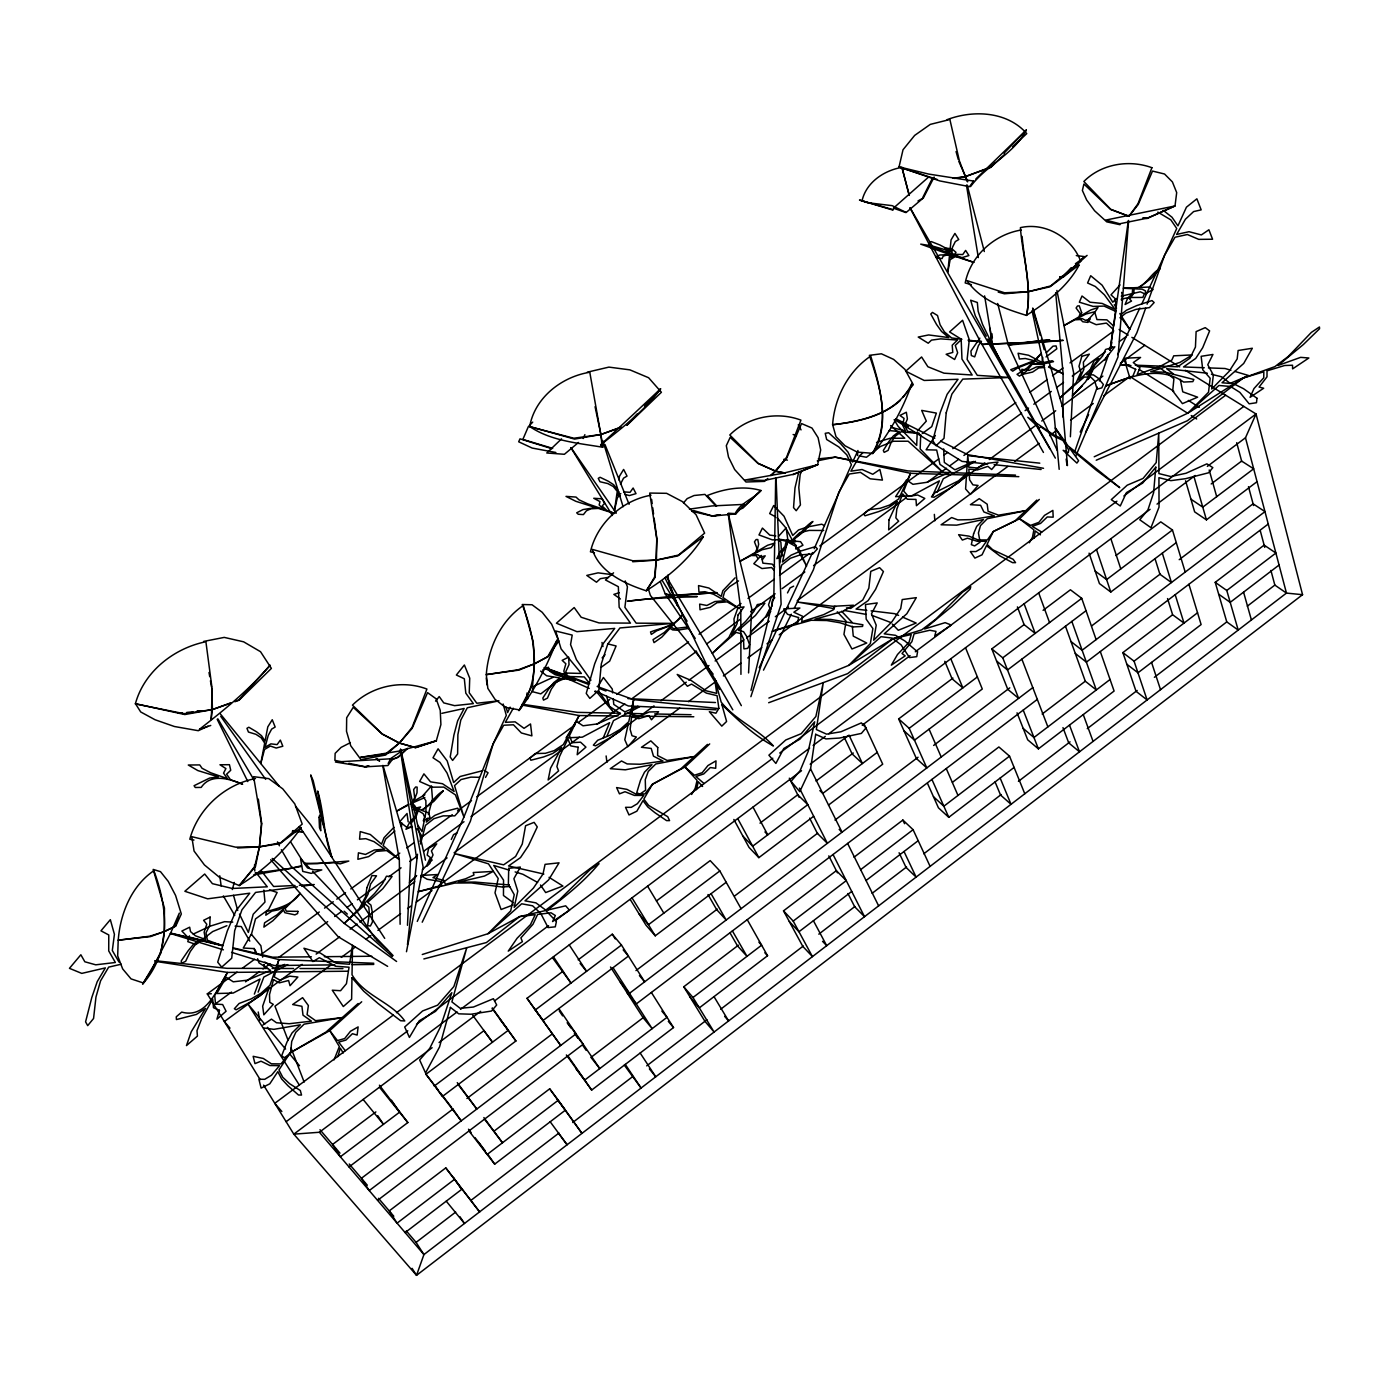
<?xml version="1.0" encoding="UTF-8"?>
<svg xmlns="http://www.w3.org/2000/svg" width="1389" height="1389" viewBox="0 0 1389 1389"><rect width="100%" height="100%" fill="white"/><g stroke="black" fill="none" stroke-linecap="round" stroke-linejoin="round"><path stroke-width="1.5" d="M1062.793 416.926L1063.106 373.71L1055.692 292.697M775.687 477.764L773.847 596.714L750.963 690.507M920.716 434.618L920.16 448.977L942.818 472.295L908.128 441.216L893.353 441.268L880.366 446.511L866.441 457.276L859.322 455.887M917.191 433.142L916.688 445.418L898.041 426.232L894.151 419.652M407.481 925.3L410.623 858.437L382.999 765.461M748.567 672.901L751.709 608.608L728.183 513.479L735.232 513.531C740.146 502.818 755.026 497.939 760.912 490.491C743.184 485.317 723.982 488.806 707.175 495.595L716.689 505.926M1070.381 436.754L1073.628 372.808L1056.89 290.457M857.534 455.523L857.725 452.501M401.508 826.698L401.751 822.861M1128.632 220.538L1118.023 356.938L1075.763 456.113M211.371 719.502L212.083 688.493L205.902 641.735C173.851 648.212 144.039 671.668 135.358 703.91L184.025 713.686L212.413 709.571L230.782 703.147M407.463 944.728L417.481 854.27M1111.895 342.267L1110.054 350.323L1128.354 220.538M618.938 480.004L619.494 476.201L623.626 469.43L627.029 476.08L623.539 478.163L620.432 484.205M1110.054 350.323L1113.179 329.349L1106.408 323.081L1096.181 324.679L1087.292 320.685L1094.862 312.438L1096.945 319.574L1106.894 319.852L1113.665 326.102L1116.009 310.407M210.885 719.38L212.413 709.571L211.875 689.083M1042.757 357.424L1041.976 362.407L1028.641 355.271L1018.085 353.24L1019.422 359.004L1025.342 358.501L1034.076 360.619L1044.545 365.342M160.742 953.618L164.319 931.602L164.458 908.128L153.155 869.41L160.499 871.667L168.243 881.39L175.587 895.454L181.317 913.997L175.709 926.168L164.319 931.602L150.446 936.603L118.204 940.11L117.683 955.892L122.666 968.914L131.052 978.898L143.362 982.961L159.666 955.441M779.75 562.962L781.556 552.631L780.861 542.075L778.396 539.245L790.706 540.651C800.099 536.571 804.3 526.118 812.93 521.465L804.109 531.362L791.921 540.772L800.585 541.693L802.964 545.217L795.706 548.95L796.435 545.738L793.97 543.168L787.407 541.554L786.174 546.797L781.66 552.926L782.84 555.548L776.833 558.638L779.767 552.423L784.976 546.502L786.209 541.241L778.517 539.349M1033.92 538.29L1035.309 530.945L1040.413 534.869M406.473 951.725L423.124 866.996L400.57 749.348M420.034 841.578L421.318 835.223L417.082 828.782M618.765 491.602L617.914 495.3L620.796 493.581M1121.479 300.302L1122.434 296.1L1121.652 292.385M696.393 789.629L698.285 781.729L702.591 786.469M779.698 572.997L781.66 565.097L790.376 558.256L800.151 554.906L812.721 554.003L817.357 548.898L815.378 546.658L800.811 550.999L791.14 555.149L782.424 561.989L787.858 539.922L786.139 527.924L778.448 536.414M251.218 935.179L255.507 918.91L268.633 909.43L277.14 892.45L269.431 889.95M420.485 843.991L425.451 825.344L433.872 818.694L443.126 815.864L454.828 815.847L459.377 810.742L457.658 808.207L443.924 811.732L434.757 815.43L426.319 822.08L427.343 818.225M428.368 814.353L432.465 798.935L431.458 785.983L422.655 795.897L425.867 800.689L425.989 812.027L422.048 831.612L417.811 825.188M232.31 889.568L234.272 882.414M189.442 935.873L187.793 941.655L195.936 944.451L212.691 931.568L226.893 925.699M337.857 1056.63L340.288 1048.122L343.205 1052.984M750.876 696.688L781.122 604.215L776.052 477.712M1075.173 450.366L1097.241 387.08M1099.376 380.951L1108.63 354.403M1145.63 308.254L1136.879 332.735L1085.573 432.239M1147.088 304.174L1164.607 255.211L1176.743 228.508L1170.823 219.861L1157.818 212.1M254.361 994.107L260.021 979.054L233.178 993.066L216.753 993.517L226.233 977.266L233.265 981.815L247.416 980.165L270.612 970.373L258.979 962.82L257.59 958.757M258.128 992.145L263.823 977.075L287.766 964.591M905.402 423.819L907.399 419.009L906.34 412.238L899.933 415.467L904.065 418.402L902.624 425.051L905.437 430.885L890.957 427.308M603.243 737.941L609.632 722.662L582.356 737.16L566.087 737.854L576.313 721.308L583.015 725.805L597.114 723.947L620.57 713.755L609.458 706.289L606.594 696.097M607.08 735.892L613.504 720.613L639.721 706.688M170.534 933.286L179.337 913.094L175.518 926.029L164.319 931.602L149.786 936.203L118.221 940.284C120.201 913.823 131.313 886.043 153.866 870.695C168.225 909.014 171.351 951.465 142.598 984.159L150.828 971.432L170.534 933.286L222.657 945.84M812.513 552.544L759.227 667.675M814.197 548.672L851.405 464.777L846.786 454.828L838.834 446.963L826.646 439.48L825.24 433.316L828.66 432.743L840.692 443.751L848.019 452.119L852.655 462.051L857.968 450.47M583.206 438.525L584.891 434.653M1207.336 466.391L1245.482 437.778L1256.038 413.974L1185.216 370.273M417.273 921.411L463.926 817.062L493.095 743.983L506.308 715.404L503.131 703.997M932.332 496.29L939.381 480.854L911.74 495.769L895.627 496.654L906.513 479.882L912.938 484.327L926.949 482.296L950.597 471.756L939.971 464.377L936.672 450.053L926.098 449.776L935.37 435.486M937.106 492.262L943.287 478.754L975.529 461.356M510.128 707.14L507.61 712.592L506.013 706.897M798.918 471.357L794.994 487.904L793.553 507.627L796.21 510.718L800.429 504.936L798.797 487.539L800.186 474.43L801.887 470.732M451.303 839.477L453.543 834.65L457.259 832.636M1139.883 307.959L1117.641 354.594M1141.723 304.052L1164.607 255.211L1175.007 237.241L1187.387 234.515L1198.759 239.377L1212.58 239.238L1208.899 229.775L1201.346 234.932L1189.019 231.703L1176.622 234.446L1185.425 219.236L1193.602 211.579L1201.172 209.861L1196.884 198.818L1186.432 207.187L1177.941 225.869L1172.003 217.24L1163.218 210.347M422.204 922.209L470.367 821.298L493.095 743.983L503.686 725.232L513.479 724.78L521.379 732.975L531.9 735.857L530.529 723.964L524.018 728.34L515.145 721.846L505.318 722.332L513.288 708.234M1080.191 432.014L1088.629 414.599M763.499 670.14L791.313 614.216M794.178 608.434L813.364 569.872L838.765 492.383L849.252 474.031L860.433 472.364L870.174 478.806L882.449 480.09L879.862 469.482L872.796 474.274L862.065 469.517L850.884 471.184L859.774 455.661L862.882 452.692M922.73 197.603L932.696 177.705M388.156 763.481L390.726 758.533L401.768 751.032M928.564 177.08L893.405 208.176L906.01 212.604L923.372 197.933L934.155 177.08M771.364 607.722L767.926 614.337L770.721 611.455M787.494 592.912L790.115 587.912L793.64 586.175M485.525 777.441L488.06 772.788L484.362 770.357M412.325 802.061L414.686 797.72L413.662 789.508L415.676 786.955L417.151 787.129L417.013 792.772L413.87 801.158L424.895 794.751M975.877 178.921L1026.297 130.062C1013.901 154.266 986.051 165.308 970.546 186.612M1105.002 360.046L1107.936 354.907M1029.336 542.752L1032.496 537.178L1033.885 529.851L1019.578 518.809L993.309 531.536L987.388 539.922L978.169 539.974L968.966 536.137L958.618 534.696L962.351 540.061L967.491 538.185L977.231 541.276L986.468 541.224L981.433 548.395L975.963 551.555L970.355 551.589L974.887 558.1L982.04 554.819L986.468 545.686L999.941 555.947L1012.598 562.667L1015.55 562.649L1013.154 559.298L992.736 549.784L987.075 544.401L993.309 531.536L1015.272 520.701L1036.854 500.057M691.618 794.473L695.194 788.292L697.087 780.41L684.985 767.075L652.465 784.229L644.947 793.935L635.554 793.9L626.89 789.351L616.612 787.58L619.442 793.848L625.015 791.73L634.374 795.411L643.784 795.446L637.377 803.71L631.266 807.339L625.536 807.322L628.991 814.944L636.857 811.193L642.985 800.62L647.795 806.94L654.896 812.669L666.564 820.604L669.585 820.621L667.727 816.697L648.646 805.446L643.836 799.144L652.465 784.229L680.957 768.725L707.47 744.4M334.072 1059.876L339.333 1046.542L329.783 1030.638L361.696 1001.782M597.964 686.305L603.416 677.502L612.271 689.031L612.653 692.885M981.485 341.243L978.429 345.635L974.696 356.886L971.345 355.549L970.928 351.087L979.87 338.152M762.387 559.68L765.2 555.826L760.599 557.058L757.96 554.732L752.769 554.628L762.11 549.731L771.19 547.665L774.541 543.116L767.579 545.287L756.849 551.52L758.672 544.28L757.786 539.54L756.154 539.522L754.453 541.814L757.092 548.603L755.338 552.405L740.007 561.312L751.05 555.513L756.258 555.635L757.873 558.482M774.767 597.635L772.215 601.055L772.232 606.073M600.604 444.931L660.591 388.851C644.409 411.127 621.942 427.899 600.604 444.931L603.069 447.223L589.787 372.269C561.625 376.732 534.678 397.723 529.643 426.736L573.831 438.23L600.916 434.514L621.005 427.378M435.573 701.132L439.219 696.566L443.751 702.886L454.585 705.647L473.354 703.615L465.801 693.163L464.325 678.77L456.373 675.019L464.377 664.984L469.725 678.197L469.239 692.781L476.792 703.233L498.964 700.82L467.312 707.765L460.783 720.092L457.884 734.659L457.623 754.001L452.623 760.425L450.21 757.005L453.908 735.076L457.658 720.787L464.169 708.459L441.893 713.338M900.419 400.345C882.171 416.822 856.544 422.273 832.619 424.652L836.004 436.684L845.05 445.782L857.204 452.085L872.344 453.3C890.644 423.263 880.122 387.132 870.729 356.07C848.141 371.262 834.442 397.914 832.601 424.826C862.465 420.971 897.798 413.609 911.913 383.486C903.006 408.904 889.776 432.934 872.605 453.717C891.339 423.332 879.914 386.42 869.358 355.341L881.373 353.796L893.613 359.386L904.934 369.405L913.285 384.666L903.006 397.202M683.544 502.853L687.173 498.616L694.083 495.508L704.952 494.397L715.873 505.943M917.278 431.111L926.307 421.11L921.671 410.38L936.36 413.106L931.759 426.631L922.296 433.472M1071.232 267.643L1063.28 276.307L1059.703 276.897M1120.072 284.936L1110.992 294.85L1115.089 298.583L1116.305 308.445M1046.039 356.921L1056.821 348.813L1056.074 345.913L1053.001 346.156L1046.282 352.737M691.878 511.308L712.314 516.083L735.805 513.913L744.695 504.346L711.863 505.943L689.43 509.138M626.943 424.878L637.186 413.905M644.496 406.074L660.591 388.851M602.114 657.882L605.066 654.74M1090.33 376.784L1087.587 379.701L1092.431 371.193L1093.855 365.238L1098.751 358.64L1094.358 360.428L1090.643 368.641L1090.4 373.328L1085.573 381.836L1072.464 395.743L1082.448 385.708M995.114 162.461L990.67 167.097L965.06 176.716L954.538 178.469M1004.021 153.207L1026.297 130.062M532.734 422.117L528.306 426.718L522.854 439.445L552.683 448.369M416.665 875.521L409.477 882.675L415.78 876.737M422.395 869.792L426.701 865.503L430.382 857.534L427.187 855.103L428.697 848.193L436.736 843.817L431.406 850.901L433.038 854.895L429.357 862.847L432.239 859.982M1039.302 499.415L1019.578 518.809L1030.569 525.389L1038.868 522.368L1044.511 515.371L1052.879 510.388L1053.175 517.159L1047.254 516.968L1040.587 523.393L1032.27 526.414L1041.681 532.022M1068.749 272.001L1084.444 256.6L1076.284 255.576M762.943 620.119L750.546 632.169L765.617 616.716L769.905 608.451L768.534 604.823L771.208 597.218L774.263 595.707M766.051 617.115L769.141 614.094M960.58 340.288L955.285 345.427L957.663 352.789L954.625 359.491L946.152 354.282L952.767 352.441L952.212 345.201L957.507 340.062L940.718 338.864L931.498 340.114L928.234 343.222L918.233 337.058L928.633 334.94L948.809 337.579L941.551 331.45L936.551 324.488L930.769 314.018L932.453 312.421L937.506 315.511L940.058 324.731L944.364 331.832L951.639 337.944L961.917 339.298M1069.165 271.463L1087.101 255.402L1075.416 263.736M1076.11 264.743L1063.818 276.689L1060.033 277.123M1116.634 298.496L1112.763 302.212L1102.102 285.179L1090.695 275.734L1087.587 282.991L1095.331 286.499L1104.411 294.815L1115.054 309.33L1102.119 303.427L1090.052 302.212L1082.014 296.013L1079.357 302.194L1093.108 306.413L1104.064 306.084L1115.176 311.153M627.029 425.242L661.407 392.271L648.611 377.739L629.877 369.856L608.903 367.113L587.234 372.2M407.237 748.584L398.053 757.37L392.167 759.627M742.733 507.888L760.912 490.491L742.438 508.322L738.358 509.798M735.076 577.841L722.853 590.672L721.238 596.367L708.894 588.033L698.528 585.585L698.945 592.218L705.022 591.714L713.529 594.249L725.006 600.69L714.901 601.524L706.845 605.465L699.674 604.111L700.021 609.771L710.178 607.358L717.002 602.704L727.107 601.888L739.087 608.625M407.394 748.358L398.313 756.953L394.337 758.55M426.805 866.319L429.948 863.333M1004.82 154.214L990.722 167.461L965.06 176.716L953.114 178.261M1012.65 146.852L1026.749 133.604C1007.32 111.328 973.255 109.731 947.09 119.662M709.71 743.914L684.985 767.075L694.431 775.236L702.226 772.683L707.956 765.53L715.995 760.859L715.7 768.273L710.317 767.544L703.719 773.951L695.906 776.503L703.98 783.483M393.92 827.358L384.076 837.671L381.524 844.182L370.325 834.511L360.202 831.594L359.56 839.182L365.811 838.678L374.04 841.665L384.666 849.165L374.283 849.999L365.481 854.443L358.431 852.811L357.876 859.287L368.571 856.631L376.245 851.388L386.628 850.554L399.32 859.513L400.119 924.275M767.77 478.493L764.558 481.375L745.98 482L734.677 469.569L728.496 457.068L726.308 445.678L730.18 437.361L758.064 463.475L775.791 471.27L783.448 472.781M770.982 475.611L786.747 458.057L801.54 423.576L811.975 428.038L818.086 437.657L820.673 449.984L817.635 464.673L793.032 474.656M358.102 1003.518L326.05 1032.01L290.266 1052.775L280.96 1063.922L271.376 1063.8L263.32 1058.47L253.145 1056.317L254.968 1063.609L261.01 1061.196L269.917 1065.537L279.502 1065.658L271.567 1075.173L264.726 1079.322L258.892 1079.236L261.115 1088.108L269.779 1083.837L277.817 1071.648L281.637 1078.993L287.905 1085.712L298.479 1095.001L301.535 1095.053L300.319 1090.487L289.589 1083.698L282.766 1077.291L278.946 1069.947L290.266 1052.775L329.783 1030.638L337.458 1040.587L344.68 1038.555L350.479 1031.263L358.119 1026.922L357.147 1035.065L352.407 1033.711L345.878 1040.118L338.656 1042.132L345.219 1050.64M613.556 572.824L605.465 579.96L618.348 586.696L619.147 607.253L630.45 623.123L599.041 622.932L581.158 617.254L574.178 607.549L556.433 623.21L576.939 631.665L614.702 628.401L602.479 644.548L594.7 663.768L586.227 693.406L589.839 698.407L598.781 690.298L601.333 663.803L607.757 644.062L619.963 627.95L672.675 623.383L636.162 623.157L624.894 607.306L627.429 586.853L625.206 580.932M561.538 438.855L546.797 452.988L564.385 454.29L578.501 442.466M770.878 475.194L775.791 471.27L786.556 457.259L800.932 420.12C776.989 411.109 747.924 416.717 729.781 434.983L758.012 463.266L775.791 471.27L785.427 472.989M386.889 752.873L399.372 743.046L412.186 728.322L427.552 692.642L436.146 698.823L440.244 710.352L440.903 724.554L436.302 740.788L415.519 747.733L399.372 743.046L382.27 734.121L353.24 707.331L346.677 717.748L346.503 731.256L350.723 745.737L360.966 759.609L385.604 755.06L399.372 743.046L412.064 727.454L426.927 689.066C401.768 679.429 371.471 686.131 352.459 705.126L382.166 733.93L399.372 743.046L415.485 747.542L436.459 740.806L398.435 751.206L360.445 757.37L385.343 754.105M1120.61 314.834L1126.583 310.164L1136.671 305.615L1151.967 300.562L1154.155 302.542L1149.45 307.629L1136.15 309.33L1125.906 313.115L1119.933 317.803M828.764 733.757L1256.038 413.974L1302.552 594.7L416.526 1275.345L293.808 1134.153L263.58 1085.139M412.082 1268.331L416.526 1275.345L423.923 1254.58L416.092 1242.374L455.679 1212.076M471.166 1200.218L558.934 1133.042M572.702 1122.503L632.933 1076.406M646.701 1065.867L706.932 1019.769M720.7 1009.23L803.311 945.996M818.798 934.155L854.929 906.496M872.136 893.318L906.566 866.979M923.772 853.801L1001.209 794.525M1018.415 781.365L1070.051 741.848M1087.257 728.669L1137.174 690.472M1154.381 677.294L1226.661 621.977M1247.305 606.177L1274.842 585.099L1270.918 570.445M453.873 1179.834L397.063 1223.153L389.25 1210.895L445.765 1167.889L479.604 1211.885L445.765 1167.889M494.449 1130.837L549.679 1088.82L558.274 1100.227L487.174 1154.45L478.91 1142.661M738.41 945.197L683.753 986.78L704.918 1021.297L714.102 1032.027L692.989 997.51L761.623 945.18L758.898 942.211M793.206 921.098L846.266 880.626L836.334 870.66L783.518 910.854L802.807 946.378L812.443 956.622L793.206 921.098L783.518 910.854M860.659 869.653L913.094 829.684L902.867 820.048L854.027 857.204M952.42 782.337L998.882 746.969L1009.525 756.137L943.843 806.228L933.495 796.73M1110.071 679.481L1033.954 737.507L1023.207 728.461M1172.438 614.893L1122.885 652.604L1136.046 691.323L1147.106 699.952L1134.066 661.181L1197.544 612.775M1226.782 590.481L1275.901 553.03L1264.129 545.113L1215.219 582.338L1226.765 621.89L1238.207 630.085L1226.782 590.481L1215.219 582.338M405.137 1232.581L461.582 1189.453L453.491 1177.507M468.978 1130.959L494.692 1164.156L565.375 1110.176L556.781 1098.751M566.365 1054.946L591.662 1090.087L673.526 1027.565L651.372 992.458M747.247 919.657L767.561 955.736L699.327 1007.858L690.107 997.128M851.735 891.443L798.97 931.741L789.299 921.515M866.042 880.522L918.198 840.675M927.487 783.344L938.443 807.825L948.774 817.322L1014.109 767.423M1017.043 712.817L1027.686 739.799L1038.399 748.862L1114.1 691.045L1100.314 651.563M1279.061 565.028L1230.203 602.357L1218.691 594.197M377.582 1200.356L583.172 1044.25L574.351 1033.034L577.911 1038.26M1037.323 699.396L636.284 1003.917L627.22 992.979M1268.244 524.035L1086.372 662.136L1075.277 653.438M591.349 1057.098L644.27 1016.835M1042.149 714.033L1085.208 681.27M1032.791 687.607L629.477 993.326L620.397 982.388M349.021 1166.934L407.845 1122.555L379.405 1085.191M492.262 1007.928L515.909 1040.986L442.327 1096.529L434.062 1084.705M630.346 899.673L645.954 925.109L655.243 935.821L726.204 882.275M733.843 819.458L749.053 847.446L758.845 857.638L813.676 816.263M828.538 805.047L882.71 764.176L864.01 723.843M1086.042 610.709L1007.511 669.984L996.59 661.025M1089.08 553.152L1099.428 583.571L1110.801 592.027L1176.292 542.613M1185.564 480.802L1194.644 511.864L1206.433 519.868L1257.062 481.653M453.074 1108.943L361.418 1178.289L369.231 1190.581L576.053 1033.815L567.216 1022.599L570.792 1027.825M466.912 1098.491L551.659 1034.388M635.971 970.598L717.314 909.083M734.607 895.992L817.687 833.157M834.98 820.066L918.06 757.231M933.634 745.442L1009.768 687.85M1091.615 625.935L1160.319 573.97M1179.209 559.68L1253.069 503.808L1264.98 511.621L1082.118 650.226L1070.988 641.527M375.863 1111.929L332.561 1144.467L340.357 1156.794L399.546 1112.207L391.455 1100.21M452.918 1109.082L461.183 1120.888L425.972 1074.253L484.223 1030.464M527.021 998.292L560.687 1045.448L527.021 998.292L562.823 971.362M578.171 959.834L612.271 934.207L621.456 945.041L644.652 981.815L639.426 975.616M656.459 900.975L710.178 860.607L719.832 870.955L741.084 908.719M760.009 823.139L797.737 794.768L807.808 804.665L752.664 846.214L742.855 836.039M816.02 781.035L853.297 753.012M898.648 718.912L909.187 728.305L926.81 767.943L916.375 758.498L898.648 718.912L952.958 678.075M991.798 648.889L1002.754 657.83L1018.623 698.354L1007.772 689.361L991.798 648.889L1024.266 624.477M1043.07 610.344L1070.415 589.787L1081.718 598.329L1096.129 639.6M1115.905 555.583L1160.77 521.865L1172.455 529.99L1185.216 572.077M1211.208 483.945L1241.627 461.079L1253.677 468.805L1202.77 507.159L1190.946 499.189M434.236 1086.076L508.27 1030.308L499.641 1018.884M535.789 1009.577L621.456 945.041M719.832 870.955L648.455 924.709L639.131 913.997M877.24 752.369L822.757 793.414L819.857 790.601M909.187 728.305L977.387 676.929M1002.754 657.83L1081.718 598.329M1172.455 529.99L1106.616 579.578L1095.209 571.157M457.068 1011.956L293.808 1134.153L319.383 1132.261L432.118 1047.723M439.063 1042.514L480.681 1011.314M494.553 1000.913L801.522 770.721M810.186 764.21L848.349 735.597M862.222 725.197L1150.109 509.312M1157.037 504.103L1195.2 475.489M286.134 1121.704L407.793 1030.829M416.474 1024.353L548.568 925.682M555.531 920.49L772.788 758.22M779.733 753.029L910.09 655.66M915.299 651.771L1116.912 501.186M1123.875 495.977L1243.797 406.404M460.54 1009.352L809.665 748.063M813.138 745.459L825.292 736.361M393.174 1015.151L274.779 1103.317L281.863 1111.513M396.473 1012.703L1225.671 395.223M330.79 965.112L274.97 1006.226L288.027 1040.153M341.26 957.403L355.219 947.107M365.689 939.398L370.932 935.544M377.912 930.404L400.588 913.702M407.567 908.562L411.057 905.993M416.301 902.138L431.996 890.575M438.976 885.435L679.759 708.077M688.475 701.653L716.394 681.096M723.374 675.957L740.823 663.109M747.803 657.969L761.762 647.691M766.988 643.836L772.232 639.964M779.212 634.825L1007.772 466.478M1014.751 461.339L1039.18 443.351M1049.65 435.642L1056.63 430.503M1070.589 420.225L1093.265 403.505M1103.734 395.796L1129.917 376.523L1187.63 413.228M302.16 964.383L224.358 1021.557L229.984 1028.138M316.136 954.121L339.628 936.863M350.097 929.172L357.095 924.032M359.786 922.053L414.721 881.685M420.884 877.154L447.084 857.916M454.064 852.794L653.993 705.89M660.99 700.751L686.27 682.173M688.927 680.228L708.98 665.505M715.127 660.973L743.896 639.843M746.57 637.881L769.28 621.196M775.322 616.751L788.483 607.08M797.217 600.673L984.836 462.832M989.333 459.516L1037.218 424.34M1041.733 421.023L1055.709 410.762M1061.665 406.387L1102.866 376.106M1120.333 363.276L1144.779 345.305M260.212 1079.704L207.291 993.882L237.033 972.126M242.276 968.289L254.534 959.33M261.531 954.208L319.279 911.983M324.54 908.128L333.291 901.739M336.78 899.169L345.531 892.78M350.792 888.943L399.789 853.106M406.786 847.985L413.783 842.863M420.78 837.741L452.293 814.701M457.537 810.863L471.531 800.62M476.792 796.782L574.786 725.11M578.293 722.558L609.788 699.518M616.785 694.396L688.545 641.926M699.032 634.235L741.032 603.521M748.029 598.399L774.281 579.213M779.542 575.359L809.283 553.603M819.788 545.929L938.79 458.891M944.034 455.054L947.541 452.501M952.785 448.664L1015.793 402.584M1029.787 392.34L1047.289 379.544M1052.532 375.707L1063.036 368.016M1070.034 362.911L1113.787 330.912M214.062 1004.872L231.529 992.059M245.523 981.815L259.5 971.571M262.99 969.001L269.987 963.879M278.72 957.472L327.665 921.619M334.662 916.497L341.642 911.375M346.885 907.538L352.129 903.701M357.39 899.846L385.343 879.359M388.851 876.806L401.074 867.83M409.824 861.423L416.804 856.301M423.801 851.179L463.995 821.732M470.993 816.61L579.369 737.212M596.836 724.398L624.807 703.91M631.804 698.789L696.479 651.406M706.966 643.715L740.163 619.39M750.65 611.698L775.131 593.78M782.111 588.658L804.839 572.008M813.572 565.601L906.218 497.731M927.192 482.365L946.413 468.267M949.92 465.714L958.653 459.308M963.897 455.47L1021.575 413.193M1025.082 410.64L1028.572 408.071M1033.815 404.234L1051.299 391.438M1056.543 387.583L1063.523 382.461M1072.273 376.054L1105.47 351.73M1108.978 349.16L1112.467 346.608M1119.465 341.486L1126.462 336.364M601.072 667.345L609.667 661.129L616.108 645.972L608.035 643.958M262.903 1025.013L271.445 1019.127L276.48 1022.755L289.138 1023.728L311.483 1021.158L303.01 1015.168L301.917 1006.296L292.662 1004.525L302.611 997.667L308.375 1005.549L307.091 1014.682L315.598 1020.672L342.25 1017.616L304.104 1024.162L295.805 1032.27L291.707 1041.49L290.509 1053.47L284.346 1057.741L281.672 1055.779L287.002 1042.01L292.072 1032.912L300.354 1024.804L273.841 1029.353L263.597 1027.929M394.875 830.987L385.656 839.025L383.121 845.554L399.32 859.513L382.756 765.53M738.514 580.932L729.607 586.644L724.589 591.836L722.975 597.548L739.017 608.382M620.345 495.63L617.445 497.349L614.459 510.527L617.254 491.411L613.296 486.515L607.792 483.563L599.961 481.74L598.26 478.354L600.065 477.278L608.347 481.254L613.573 484.657L617.532 489.518M408.817 804.092L396.577 811.193L407.793 805.342M917.99 200.954L923.372 197.933M411.439 803.45L424.826 797.529M350.358 742.664L341.104 747.386L335.131 753.359L334.905 760.356L342.909 762.04M542.578 670.106L548.377 667.224L549.662 671.165L555.131 674.689L566 677.554M193.21 934.103L210.19 926.15L224.549 921.671L232.762 922.14M208.037 726.169L198.297 730.701L174.389 726.499L155.082 719.762L140.723 711.967L135.428 703.667L184.806 714.554L212.413 709.571L230.696 702.903M1094.219 456.773L1187.942 413.106L1243.294 377.999L1274.876 366.627L1288.193 356.522L1311.372 332.388L1319.463 326.971L1319.55 328.759L1303.299 344.594L1278.036 365.481L1300.625 357.355L1308.855 357.997L1292.603 368.884L1292.534 365.238L1284.686 365.498L1267.028 370.828L1266.994 376.836L1259.076 387.062L1263.66 388.243L1250.065 397.341L1253.972 388.573L1263.764 377.791L1263.816 371.801L1243.294 377.999L1187.352 420.763L1096.216 460.228M552.874 677.398L533.185 686.496L532.247 691.618L540.807 693.875L556.086 682.086L569.646 676.547L584.248 676.929L589.7 683.51M973.724 461.443L954.938 469.812L944.329 462.433L943.652 448.907M1147.331 218.142L1175.146 205.937L1105.8 220.07L1119.794 223.751L1147.331 218.142L1143.251 217.726M637.933 706.22L624.876 711.88L613.782 704.414L613.209 698.65M284.745 964.4L274.866 968.567L264.9 962.091M768.881 698.059L848.714 665.4L893.023 638.697L921.723 629.859L935.735 619.234L962.49 592.218L970.755 586.679L970.182 589.04L951.812 606.559L924.605 628.974L945.128 622.654L951.326 625.05L934.71 636.145L935.978 631.387L929.762 630.259L914.084 633.853L911.896 641.666L902.034 653.49L905.177 655.886L891.304 665.157L897.52 654.479L909.031 642.308L911.236 634.513L893.023 638.697L847.672 673.63L768.655 702.73M513.236 904.899L501.099 909.517L495.005 892.832L498.217 878.508L488.459 863.836L454.932 853.662L503.634 864.843L515.579 856.509L522.264 844.026L525.58 825.743L534.105 822.357L537.283 826.906L528.393 845.849L520.493 857.603L508.548 865.955L543.863 874.063M620.935 427.1L600.916 434.514L574.56 439.098L529.713 426.51C550.756 440.903 577.616 443.039 602.166 447.154L600.916 434.514L595.065 406.699M234.758 701.41L238.839 699.934L270.161 665.157C249.482 689.482 224.497 709.762 199.391 729.329L210.746 725.457M234.863 701.723L238.96 700.282L271.393 668.404L260.524 651.701L243.631 641.822L224.237 637.395L203.627 641.423M1121.253 296.152L1140.282 291.812L1144.38 293.669L1142.852 297.42L1128.545 297.506L1121.253 299.243M422.273 954.503L487.938 933.721L519.642 916.601L545.009 910.68L559.784 899.464L590.551 869.219L598.989 863.593C584.578 881.251 565.774 896.096 547.544 910.073L565.688 905.836L569.525 910.229L552.579 921.549L555.357 915.525L551.016 912.799L537.63 914.413L532.977 924.258L520.91 937.87L522.403 941.673L508.235 951.135L517.073 938.287L530.529 924.536L535.199 914.709L519.642 916.601L486.393 942.558L423.853 958.948M558.847 675.54L566.781 673.075L581.366 673.439L561.087 648.923L555.652 630.988L572.199 635.086L570.566 644.6L576.418 659.688L590.933 680.228M876.546 442.449L890.019 438.282L904.76 438.212L890.644 425.572M255.489 778.552C224.619 784.472 197.933 808.78 189.807 839.234L193.956 840.05M619.268 592.738L613.851 594.388L620.414 598.972M651.042 495.213C622.22 500.3 597.079 523.149 590.429 551.815L594.457 552.77M1021.28 230.018C994.281 234.359 970.546 255.906 965.199 282.957L971.38 284.658M121.242 964.209L108.672 967.126L100.581 980.825L95.963 997.024L93.567 1018.484L87.698 1025.638L85.58 1021.853L91.813 997.476L97.247 981.606L105.356 967.907L81.777 973.394L69.45 968.341L80.857 954.764L84.833 961.778L95.737 964.817L115.374 962.49L108.724 950.927L108.776 934.971L100.963 930.821L110.339 919.674L114.419 934.311L112.318 950.493L118.985 962.073M817.288 460.87L835.258 457.155L908.024 470.94L1015.515 475.107M364.942 766.85L387.878 765.53L392.931 758.654L335.426 762.023L364.942 766.85L368.814 766.086M482.487 770.721L460.176 776.486L453.647 782.528L447.206 760.946L438.073 748.81L433.003 757.769L439.966 762.387L447.05 773.031L454.116 791.47L442.466 783.709L430.503 781.833L423.923 773.864L419.634 781.486L432.535 787.181L443.768 787.094L455.418 794.873L463.926 817.062L454.55 785.601L461.079 779.542L470.923 777.128L479.274 777.302M368.797 765.964L364.908 766.693L348.899 763.308M712.314 516.083L720.249 514.781L712.279 515.927L693.649 510.562M608.26 577.39L600.343 578.657L596.506 582.217L586.8 575.428L598.051 572.858L612.671 574.699M253.683 874.948L301.882 866.371L302.767 871.407L311.24 873.368L321.814 869.913L313.601 869.757L307.559 867.934L304.556 863.993L333.846 862.743L340.288 863.854L348.813 861.058L317.317 863.489L304.017 863.264L290.648 841.942M1021.557 343.135L1039.024 340.878M297.506 886.807L255.593 892.415L241.929 909.83L234.689 930.63L231.72 958.219L221.719 967.126L217.708 962.178L227.292 930.995L236.043 910.646L249.725 893.196L207.655 898.822L184.841 891.287L204.704 874.028L212.413 883.664L232.31 888.474L267.278 886.807L256.045 872.622M301.708 886.251L312.195 884.845M255.038 873.108L290.336 868.438L301.76 865.66L300.562 858.715L309.521 868.108M818.277 458.856L835.258 457.155L910.542 473.302L1018.832 476.67M178.278 713.269L182.48 712.852M186.699 712.453L193.019 711.845M197.238 711.446L201.457 711.029M1044.32 366.297L1036.454 366.939L1029.075 370.446L1021.818 369.335L1022.964 374.249L1032.617 372.061L1038.694 367.946L1044.597 367.46M1040.934 340.67L1049.806 339.94L1022.808 342.649L982.127 344.42L1021.488 342.857L1008.362 345.045L997.667 303.479M632.689 561.746L656.476 560.097L677.797 555.947L703.355 536.71C689.465 559.298 668.543 576.834 646.215 590.707L655.139 577.338L656.91 538.984L654.115 518.149M509.798 886.529L501.88 886.981L471.427 882.918L454.793 883.057L418.263 891.686L441.719 885.297L440.209 881.373L427.135 879.272L420.815 875.469L437.587 874.532L432.951 877.657L443.907 880.366L445.383 884.289L465.541 878.803L473.996 874.966L473.198 872.535L493.164 871.407L484.518 876.042L458.439 882.206L475.09 882.067L509.346 884.984M1034.145 342.232L1063.193 340.357L1008.362 345.045L1057.289 450.522M237.484 848.002L259.43 846.856L280.022 843.627L301.222 827.531C284.953 850.901 263.476 870.66 239.203 885.488L255.472 866.562L259.43 846.856L261.722 823.712L258.319 799.074M295.024 885.488L273.633 886.495L261.184 870.764M299.312 885.279L314.279 884.567M676.183 595.395L717.089 592.634L672.988 595.273L665.296 594.006L660.47 582.043M412.429 827.306L407.029 827.514L399.702 821.732L407.029 813.485L408.175 821.854M207.291 993.882L211.354 993.743M781.59 539.679L772.353 539.87L758.984 534.939L762.422 528.08L769.784 535.112L775.791 535.876M334.853 964.869L274.327 965.546L231.546 952.35M352.146 964.678L373.763 964.435M311.396 956.813L272.574 957.195L233.022 947.836M324.332 956.691L371.783 956.24M347.754 971.224L227.57 972.422L154.978 961.292M197.186 710.803L201.318 710.786M267.851 968.428L227.067 968.341L154.908 960.684M272.14 968.446L293.6 968.498M300.024 968.515L342.944 968.619M823.677 530.494L809.214 530.407L799.734 532.682L793.952 538.168L795.637 541.901M618.036 715.96L579.074 715.543L522.16 705.074M622.376 716.012L693.806 716.759M620.362 713.252L577.511 712.366L522.316 704.258M624.651 713.338L641.787 713.703M654.653 713.963L691.08 714.71M1128.927 364.942L1120.437 364.63L1130.941 365.55M1135.299 365.185L1177.768 366.748L1189.939 358.223L1195.443 347.042L1196.12 331.606L1205.253 327.63L1209.611 330.895L1202.718 347.667L1195.721 358.414L1183.532 366.956L1204.28 367.738M1208.43 367.894L1225.029 368.502L1230.932 370.255M594.7 691.6L598.989 691.757M373.815 963.254L278.894 959.573L233.074 948.392M716.099 709.779L628.384 705.977L595.1 691.062M627.932 698.615L715.491 702.539M292.28 831.317L303.097 831.855L375.412 938.86M735.805 513.913L728.183 513.479L740.528 607.462M235.106 926.185L241.287 926.55L249.812 941.117M968.515 340.861L980.408 341.711L1043.452 452.449M623.678 491.862L630.085 492.331L633.124 488.008L636.006 493.633L629.339 495.56L625.258 494.449M1137.244 366.106L1160.336 368.12L1173.913 378.711L1172.698 390.865L1182.421 403.626L1197.613 397.185L1182.751 391.82L1180.268 379.284M889.22 430.555L899.187 431.545L893.353 435.938L888.891 441.58L883.3 450.487L884.168 452.363L888.092 450.383L891.287 442.032L895.315 436.129L901.148 431.753L919.24 433.559M1302.552 594.7L1286.457 593.086L1274.842 585.099M969.4 455.835L1039.805 463.162M987.683 464.013L962.039 461.391L895.054 419.895M994.09 464.673L1041.108 469.499M718.426 708.564L633.592 699.622L597.148 686.479M835.761 606.628L797.373 602.027L834.32 608.677M846.439 607.896L850.71 608.417L862.777 599.961L868.837 588.172L870.764 571.383L879.602 567.684L883.421 571.539L875.591 589.353L868.142 600.586L856.058 609.059L866.788 610.344M871.094 610.847L894.69 613.678L898.596 615.379M292.801 830.605L303.097 831.855L299.347 826.594M1143.078 218.004L1147.106 218.507L1175.025 205.885L1176.691 192.585L1172.403 181.924L1164.538 174.007L1152.505 171.073L1138.268 204.426L1128.962 216.285L1110.714 209.496L1083.906 184.025L1082.378 190.484L1086.649 199.981L1094.549 210.729L1106.755 221.858L1119.985 224.705M411.109 804.63L414.235 805.03L416.162 807.999L420.589 806.957L417.256 811.228L413.401 809.44M968.081 340.097L980.408 341.711L910.038 207.899M677.519 596.02L697.295 596.558C674.082 597.617 650.92 597.982 627.377 601.263L672.849 596.124L665.296 594.006L695.229 638.454M574.56 680.436L561.798 678.301L555.756 682.832L551.311 689.135L547.44 698.146L543.481 700.125L542.821 698.025L549.054 688.51L553.881 682.52L559.923 677.988L546.624 675.766L540.651 671.078M1043.538 468.301L967.803 454.689L940.631 441.129M844.147 610.431L866.198 614.407M919.292 433.42L907.555 431.267L904.725 425.433M555.86 452.484L532.178 448.057L518.687 441.789L519.99 438.837L551.902 448.682M783.795 459.308L787.389 460.141M170.569 933.078L222.605 945.388M1207.354 373.242L1166.621 368.675L1173.445 373.971M1211.434 374.266L1221.591 376.801L1230.185 383.364L1248.642 375.534L1234.873 371.436M569.837 678.579L575.393 680.037M998.205 292.089L1004.386 293.791L1027.982 291.777L1049.893 286.846L1079.218 264.9C1067.62 286.794 1046.924 302.229 1026.454 315.32C1032.774 286.69 1022.408 256.461 1020.411 227.64C1045.344 221.91 1071.857 237.641 1080.729 261.254L1050.622 285.96L1027.982 291.777L1004.594 292.784L966.97 280.613C980.356 300.337 1004.751 308.74 1026.61 315.442C1031.506 289.363 1024.44 262.469 1022.096 236.39M893.353 209.722L862.048 200.78C866.18 182.376 884.151 170.343 901.947 167.375L908.84 194.165M892.641 210.017L859.478 200.033L867.569 202.707L892.189 205.659L905.923 212.343M509.294 870.156L493.737 865.451L503.547 880.157L503.46 895.488L513.583 902.902M515.128 871.927L522.906 874.289L537.595 882.432M242.589 784.351C229.532 778.743 210.833 772.979 201.197 787.407L195.276 787.494L194.061 785.705L209.565 778.1L218.299 776.868L197.828 770.565L188.279 765.009L199.738 764.922L202.047 768.273L210.711 772.77L227.466 778.673L223.56 773.135L225.903 768.568L219.966 764.766L229.428 764.697L230.73 770.27L226.615 774.211L230.539 779.767L242.433 783.952M170.43 933.495L223.403 949.833M614.337 513.479L598.329 508.409L590.985 508.791L586.418 510.787L583.415 514.59L578.241 514.26L576.695 512.801L582.981 509.589L595.551 507.541L575.897 501.325L566 496.394L576.018 497.071L578.97 499.814L587.79 503.877L604.076 509.537L599.163 504.988L599.979 501.603L593.745 498.269L602.01 498.825L604.666 503.235L602.132 506.013L607.062 510.579L614.789 513.253M937.141 179.424L898.996 167.079L903.024 149.752L914.656 135.41L930.3 124.385L949.885 119.506L959.365 160.759L967.3 181.681M973.654 262.382L952.455 255.507L946.378 255.125L943.218 256.149L942.037 258.597L937.54 257.92L935.7 256.739L939.867 255.003L949.798 254.638L920.716 244.134L929.449 245.488L957.733 256.791L951.916 253.128L951.396 250.784L944.902 247.867L952.125 248.996L955.962 252.364L954.816 254.118L960.65 257.798L973.793 262.313M544.505 667.501L589.04 683.562M872.223 615.483L890.783 622.498M544.314 667.605L588.033 684.204M599.961 688.718L605.934 690.975M793.136 434.497L796.366 435.851M902.503 617.081L916.167 623.036L898.284 630.276L892.276 624.06M544.175 668.231L589.214 688.423M1048.539 367.147L1063.106 373.71L1049.112 366.227M895.957 418.836L934.797 438.212M824.372 525.615L821.75 524.209L807.287 526.987L798.519 529.973L792.72 535.442L784.038 516.239L773.69 505.527L769.662 513.6L775.184 516.621M787.094 539.54L794.143 543.429L785.184 527.056L777.024 517.628M786.973 541.588L795.81 546.45L806.592 566.139L798.154 547.492M895.401 419.322L908.441 426.614M387.635 966.362L338.187 936.759L270.681 859.704M1119.1 329.471L1128.198 335.079M1131.879 337.353L1179.712 366.87M1139.102 369.405L1173.774 391.229M1188.376 400.431L1199.315 407.324M549.054 877.327L562.892 886.026L545.669 892.571L540.477 884.967M1191.241 415.537L1196.658 418.974M396.594 961.483L344.229 923.425L272.227 858.419M1122.885 652.604L1134.066 661.181M1126.826 664.22L1137.973 672.797L1201.12 624.564L1188.915 584.283M376.089 758.516L379.232 760.946M376.888 758.62L379.631 760.998M344.107 911.201L347.337 914.084M376.332 939.971L387.618 950.041M392.288 956.483L290.683 865.885L281.325 849.686M903.961 730.788L914.466 740.198L982.283 689.013L965.529 647.725M839.164 829.389L842.029 832.202L810.672 769.089M764.94 831.959L767.752 834.841L753.012 807.096M312.508 871.233L393.122 955.615M822.531 941.325L826.698 945.683L813.416 920.716M841.612 611.282L851.978 622.255M837.272 611.802L846.109 621.178L843.939 634.374L851.961 648.993L866.701 643.038L853.263 636.127L852.342 626.231M764.835 952.767L767.561 955.736M724.641 1016.349L728.6 1020.915L714.015 996.642M683.753 986.78L692.989 997.51M774.663 566.972L772.215 564.125L762.908 563.17L761.259 555.444L753.81 563.691L761.971 568.535L771.624 567.528L774.055 570.375M319.383 1132.261L423.923 1254.58L1286.457 593.086L1245.482 437.778M319.974 1129.708L339.992 1153.165M349.229 1163.999L367.338 1185.216M378.485 1198.29L393.799 1216.243M406.335 1230.932L416.092 1242.374M623.175 949.885L628.418 956.083L543.255 1020.342L534.505 1009.056M661.824 1011.088L667.033 1017.304L584.717 1080.069L575.984 1068.783M668.317 1021.366L673.526 1027.565M264.726 1024.127L248.041 1004.16L299.329 1085.035M267.417 1027.339L285.596 1049.094M289.572 1053.852L299.503 1065.745M596.506 691.739L614.198 713.13L598.642 691.132M580.116 963.462L586.557 971.328L569.23 944.902M363.137 1099.463L383.451 1124.326L377.739 1115.697M446.251 1201.172L464.482 1223.483L459.881 1216.625M220.434 714.015L279.154 786.122M295.544 806.228L310.563 824.684L384.718 938.374M649.375 1068.905L655.747 1076.788L640.173 1053.036M379.457 1087.222L407.845 1122.555M713.13 674.151L650.347 595.36L648.455 589.179M590.967 1057.394L599.77 1068.592L558.847 1008.588M425.972 1074.253L437.83 1089.584M440.348 1092.83L451.651 1107.45M468.51 1129.222L471.114 1132.591M475.003 1137.626L485.178 1150.769M457.276 1082.621L476.809 1109.047L458.162 1084.566M483.876 1117.572L502.488 1142.765L484.501 1119.169M515.909 1040.986L492.244 1008.536M483.928 1030.69L492.487 1042.201L472.694 1015.255M558.586 1133.302L567.111 1144.779L550.183 1121.756M1120.854 317.23L1129.813 329.436L1119.829 313.497M558.274 1100.227L581.974 1133.372L549.679 1088.82M220.729 716.342L265.664 779.351M487.626 1154.068L494.692 1164.156M567.893 1055.848L591.662 1090.087M571.001 447.64L616.282 513.166M559.194 1010.827L562.632 1015.88M582.651 1045.205L586.227 1050.431M553.43 956.761L570.983 983.065L552.666 957.924M625.293 1064.408L641.076 1088.038L624.321 1065.12M613.035 967.699L652.153 1028.641L643.107 1017.703L610.518 967.004M612.271 934.207L615.258 938.929M1114.291 304.642L1116.513 308.184M695.889 650.972L719.693 689.413M570.896 447.692L612.41 515.493M632.012 897.832L655.243 935.821M662.379 580.741L687.069 621.196M647.587 886.147L663.82 913.129M666.321 576.557L712.279 653.334L741.344 705.647M217.917 718.894L254.274 780.41M910.125 207.846L1049.806 448.751M223.351 895.94L234.758 915.42M254.083 948.409L256.201 952.038M263.667 964.782L265.803 968.428L263.91 964.522M732.819 709.866L707.088 665.765L664.914 577.702M711.081 893.7L726.169 920.022L716.637 909.587L707.991 894.551M732.402 930.925L746.987 956.344L737.507 945.874L730.197 933.182M1055.345 458.11L992.996 346.972L984.61 295.892M967.803 181.664L958.879 161.541M986.312 336.138L975.338 315.945L970.651 300.215L977.335 302.489L978.151 311.258L982.527 324.332L991.468 342.823L990.114 328.273M987.874 339.003L1003.865 368.415L993.118 346.226M798.276 424.791L801.054 429.896M737.698 818.572L758.845 857.638M789.317 778.187L798.988 797.217M809.631 818.156L817.374 833.383L827.375 843.314L799.404 788.067M828.816 855.867L837.428 872.813M847.95 893.509L854.652 906.704L864.514 916.688L833.035 854.513M847.62 843.436L878.629 905.854M217.188 719.294L247.815 781.573M277.505 841.89L279.415 845.797M237.727 910.472L233.526 895.315M239.498 914.136L248.371 932.453L253.215 914.222L264.969 902.051L263.841 890.071M844.026 736.865L852.117 753.897L862.43 763.516L849.009 735.111M899.082 852.759L906.027 867.378L916.115 877.101L904.013 851.509M902.867 820.048L904.569 823.712M913.094 829.684L930.109 866.371M931.915 779.42L948.774 817.322M929.067 729.173L941.221 757.022M946.256 768.551L957.993 795.446M944.798 661.32L952.055 678.752L962.837 687.885L950.788 658.768M995.08 781.92L1000.549 795.029L1011.036 804.318L1000.167 778.066M1009.525 756.137L1024.787 793.761M604.944 444.48L629.095 504.294M668.456 582.633L677.641 605.743L670.939 587.46M1023.224 710.092L1038.399 748.862M291.1 1048.139L304.156 1082.066M1021.87 659.15L1047.879 726.898M1017.408 606.889L1024.092 624.616L1035.187 633.384L1024.11 603.781M1062.967 727.628L1068.714 742.872L1079.496 751.814L1069.495 725.11M1038.677 592.877L1049.546 622.567M1083.264 714.588L1093.074 741.396M1065.467 626.196L1085.295 681.218L1096.303 689.968L1071.839 621.421M255.524 952.68L254.152 948.618L243.249 948.045L251.322 934.207L260.889 945.753L262.66 957.195M1096.494 549.506L1110.801 592.027M1110.87 538.741L1120.784 568.9M1151.568 662.414L1160.527 689.656M567.459 676.443L565.844 671.529L569.021 664.602L568.639 657.119L562.163 660.348L565.861 663.786L563.847 671.009L565.462 675.922M1155.006 558.621L1159.919 574.265L1171.431 582.529L1162.315 553.152M1167.541 598.555L1172.629 614.754L1184.001 623.088L1175.198 594.7M602.826 440.695L623.105 506.69M1124.517 360.202L1130.125 378.832M1032.912 308.219L1062.516 406.821L1067.464 465.558M1193.915 476.462L1206.433 519.868M1209.194 469.986L1216.695 496.654M1243.572 592.148L1251.402 619.963M956.066 151.575L958.306 159.544M1032.617 308.358L1040.17 335.27M1041.333 339.42L1044.233 349.768M1236.714 442.692L1241.749 461.53M1248.485 486.671L1253.538 505.509M1260.257 530.65L1264.754 547.405M901.912 167.461L909.326 195.415M967.195 185.015L984.315 251.531M601.975 642.465L603 646.545M400.761 749.331L425.468 860.173M1032.044 310.632L1053.747 411.109L1059.182 469.326M258.232 1011.991L259.795 1020.429M209.01 672.502L209.722 676.651M210.434 680.801L211.51 687.017M966.466 185.223L978.325 257.59M400.327 749.47L416.631 858.506M219.757 875.782L221.181 885.991M667.866 575.15L668.717 581.383M1066.162 459.064L1067.03 465.437M651.615 499.38L652.17 503.547M652.726 507.714L653.559 513.982M606.125 755.946L606.941 762.318M526.952 693.024L527.629 698.962M486.289 677.988L487.001 684.864M991.972 333.759L992.354 337.909M934.346 514.381L934.849 520.788M254.552 864.687L254.795 871.042M740.806 609.597L740.945 674.36M656.737 538.793L656.476 560.097L654.514 577.251L646.371 590.846C624.928 583.831 599.701 572.546 592.287 549.367L632.811 560.774L656.476 560.097L678.544 555.044L704.622 533.15L696.045 514.677L682.381 501.585L666.598 493.321L649.722 493.06L656.737 538.793M657.744 747.508L657.622 755.564L667.137 760.443L694.135 756.623L655.764 763.985L648.281 771.433L645.26 779.68L645.572 790.202L639.773 794.213L636.77 792.615L640.485 780.323L644.513 772.162L651.997 764.714L625.31 769.819L610.292 768.69L621.508 760.981L627.168 763.933L640.312 764.245L662.97 761.033L653.472 756.154L651.215 748.428L641.458 747.282L650.816 740.858L657.744 747.508M351.973 977.769L351.625 999.212L343.309 1006.539L332.284 990.218L340.565 990.722L346.451 983.672L349.056 967.213L335.687 966.258L319.366 957.698L312.924 961.553L303.931 948.236L320.234 953.01L336.19 963.254L349.524 964.244L352.528 945.336L352.025 974.8C364.474 996 391.177 1001.868 404.772 1020.95L400.64 1020.741L378.173 1003.587L363.727 991.208L351.973 977.769M508.721 868.351L508.357 884.255L514.243 894.69L510.683 910.906L487.938 933.721L521.674 903.788L532.612 905.802L540.772 913.476L548.099 927.574L555.287 926.828L556.399 921.636L544.801 909.396L535.928 902.867L525.007 900.836L548.603 879.914L559.038 862.829L545.078 864.357L542.977 874.098L533.376 888.127L514.208 907.364L517.767 891.165L513.895 878.699L520.319 867.066L508.721 868.351M888.977 519.955L888.682 529.886L898.666 521.188L895.853 517.837L896.825 509.155L902.676 493.876L907.312 499.224L915.993 499.432L916.445 505.7L924.814 498.425L917.66 494.988L908.371 496.429L903.735 491.098L910.542 473.302L898.648 499.016L889.55 505.075L880.088 508.339L868.629 509.746L863.628 514.086L865.017 515.788L878.855 511.534L888.352 507.645L897.468 501.585L888.977 519.955M210.138 917.087L209.739 925.369L205.989 932.852L207.395 940.197L219.497 944.642L201.44 940.11L195.172 944.798L190.293 951.517L185.657 961.292L181.646 963.254L181.23 960.91L188.175 950.718L193.418 944.364L199.651 939.676L187.116 936.533L181.872 931.047L189.668 927.192L190.501 931.602L195.398 935.787L205.537 939.502L204.131 932.158L206.805 924.293L203.593 920.317L210.138 917.087M319.019 817.444L319.487 827.688L320.755 830.744L320.599 818.729L322.196 820.882L331.849 857.326C323.585 835.935 324.123 812.548 317.682 791.036L323.932 826.42L313.167 780.635L310.702 774.923L321.258 817.322L319.678 815.221L319.019 817.444M966.466 475.489L965.598 488.98L970.373 494.432L978.047 485.438L972.908 484.865L969.609 479.813L968.845 469.1L977.248 469.968L987.892 466.357L991.659 469.517L998.031 462.051L987.614 463.266L977.092 468.024L968.706 467.155L967.803 454.689L966.588 473.597L958.601 480.785L935.335 492.401L931.446 496.915L934.033 497.227L948.843 488.893L958.462 482.678L966.466 475.489M534.383 663.838L532.664 684.621L519 710.664C535.234 689.257 547.405 664.966 557.128 639.982L547.787 656.58L534.383 663.838L518.93 670.123L486.289 674.533L487.834 688.354L494.988 699.292L505.388 707.331L519.208 709.883C542.335 678.856 535.321 638.02 522.212 604.51L532.056 604.753L542.196 612.289L551.659 624.199L558.795 641.024L547.961 656.737L534.383 663.838L518.288 669.741L486.289 674.707C488.181 647.986 500.665 620.761 523.288 605.5L533.237 641.926L534.383 663.838M1160.145 268.424L1151.741 277.922L1139.293 287.488L1149.588 287.002L1153.044 289.572L1145.283 293.721L1145.526 290.943L1142.157 289.19L1134.153 288.79L1133.737 293.322L1129.639 299.052L1131.531 301.066L1125.107 304.504L1127.347 298.93L1132.278 293.253L1132.695 288.721L1123.354 288.252L1137.851 287.558C1147.262 283.478 1151.481 273.112 1160.145 268.424M946.204 412.828L944.016 438.316L936.03 445.678L932.766 440.66L940.249 412.446L947.142 394.268L958.045 379.284L924.171 380.447L905.732 371.193L921.601 356.99L927.887 366.748L943.964 373.172L972.161 375.013L961.969 359.057L961.171 339.142L949.572 331.936L962.594 320.286L969.296 339.749L967.126 359.421L977.3 375.343L1010.116 377.478L962.768 379.11L951.899 394.077L946.204 412.828M261.479 823.538L259.43 846.856L254.673 866.58L239.377 885.626L219.479 877.327L204.443 864.948L194.061 851.04L191.786 836.682L235.522 847.151L259.43 846.856L280.804 842.689L302.212 824.076L294.798 803.901L282.748 788.848L268.737 778.621L253.614 776.677L261.479 823.538M1155.804 467.173L1153.599 492.782L1147.922 509.867L1139.779 519.781L1150.977 527.698L1159.034 507.124L1158.93 477.677L1170.875 480.646L1185.598 478.684L1208.638 472.764L1212.84 467.624L1206.902 463.857L1186.032 473.25L1170.823 476.549L1158.912 473.597L1158.756 433.142L1156.221 462.554L1143.043 478.458L1127.208 485.195L1111.287 499.623L1120.281 505.978L1126.462 492.609L1142.609 483.146L1155.804 467.173M949.625 254.135L947.802 272.07L950.145 259.674L955.84 256.253L962.178 257.573L968.88 255.559L965.633 250.419L962.751 254.552L956.205 254.343L950.493 257.746L952.472 247.329L955.319 241.582L958.757 239.516L954.92 233.421L951.066 239.898L949.798 252.381L945.475 247.971L939.954 245.002L931.29 241.582L929.501 242.641L931.429 245.749L945.301 249.725L949.625 254.135M1256.976 398.261L1256.489 402.723L1249.162 403.834L1239.873 392.393L1230.48 386.455L1218.969 385.482L1187.942 413.106L1208.517 392.236L1210.166 378.259L1202.77 369.821L1201.138 356.313L1212.944 354.455L1207.77 364.751L1213.344 375.047L1211.712 389.007L1229.057 371.436L1237.182 358.9L1238.137 350.497L1252.322 348.257L1243.711 363.449L1222.025 382.756L1233.536 383.729L1243.502 388.677L1256.976 398.261M738.045 615.049L737.073 623.661L731.499 634.964L745.702 621.387L753.914 611.438L757.3 604.58L764.87 603.277L755.425 615.449L738.479 630.328L743.532 631.665L746.518 636.162L749.574 644.687L747.768 648.35L743.914 648.889L743.514 639.044L741.153 633.731L736.101 632.412L712.279 653.334L728.895 637.447L734.486 626.144L733.965 618.973L737.854 607.931L744.018 606.871L738.045 615.049M631.613 716.707L630.137 729.399L631.995 735.736L636.388 737.003L627.863 746.709L624.79 739.747L628.262 723.947L619.824 731.499L610.17 737.715L595.551 745.824L593.346 745.146L597.652 740.285L610.483 735.041L620.31 729.277L628.748 721.742L633.592 699.622L631.873 714.397L639.044 716.377L649.201 711.984L658.542 711.741L651.476 719.797L648.819 715.648L638.784 718.686L631.613 716.707M297.888 911.375L297.611 913.545L294.902 914.865L284.78 912.695L283.582 910.003L272.852 920.768L263.893 927.123L264.587 922.8L277.019 914.83L286.863 905.697L278.442 909.812L271.862 911.132L265.803 915.195L266.358 911.67C278.981 907.989 291.933 905.177 300.18 893.37L285.092 908.493L286.29 911.184L297.888 911.375M578.154 747.23L577.199 754.731L585.932 747.143L580.533 742.16L572.251 742.698L569.421 735.805L579.074 715.543L563.344 744.573L554.228 750.616L545.391 753.307L535.269 753.533L530.042 758.064L530.858 760.252L543.655 756.936L552.648 753.515L561.781 747.473L550.53 768.204L548.134 779.976L558.586 770.895L556.902 766.554L559.593 756.38L567.91 738.965L570.74 745.893L578.154 747.23M366.852 887.779L365.706 896.426L359.369 908.51L344.229 923.425L365.515 904.256L368.814 907.034L369.37 913.91L367.564 925.699L370.412 925.977L372.46 922.053L372.113 911.201L370.95 905.124L367.651 902.346L382.808 888.7L392.08 876.476L386.437 876.233L382.583 883.578L374.665 893.44L361.73 906.184L368.068 894.099L370.585 884.081L376.541 875.799L371.957 875.591L366.852 887.779M1068.679 449.897L1068.28 452.71L1063.158 450.296L1076.892 463.093L1078.593 460.731L1069.339 447.692L1096.286 470.211L1119.742 487.661L1068.054 445.886L1055.31 427.934L1061.908 438.768L1053.556 434.757L1027.791 417.308L1039.007 427.777L1041.125 427.065L1054.581 436.476L1062.95 440.469L1068.679 449.897M798.536 617.549L797.755 623.001L772.301 631.214L811.211 620.275L826.802 620.536L839.841 622.723L852.968 626.943L862.534 626.439L862.899 624.755L830.691 619.442L815.083 619.181L842.845 611.386L853.488 605.222L834.233 606.229L833.626 609.615L823.608 614.667L801.731 621.716L802.547 616.247L793.848 612.219L799.89 608.035L783.743 608.886L787.511 614.285L798.536 617.549M815.673 734.295L810.638 768.516L799.769 791.661L791.07 781.365L800.133 770.635L808.224 751.327L814.683 721.811L800.012 739.087L783.795 748.497L775.878 763.446L768.898 755.182L785.775 739.972L801.21 733.687L815.864 716.481L823.278 682.607L816.367 729.555L826.594 734.156L840.883 731.795L861.371 722.888L866.059 727.853L861.388 733.409L839.564 738.045L825.934 738.913L815.673 734.295M917.539 651.84L916.757 656.65L909.5 657.587L901.114 644.895L892.294 638.124L881.043 636.666L848.714 665.4L870.33 643.593L872.882 628.557L866.18 619.164L865.486 604.528L877.206 602.93L871.441 613.869L876.216 625.189L873.681 640.225L891.894 621.855L900.714 608.59L902.208 599.562L916.306 597.652L906.826 613.747L884.237 633.835L895.471 635.311L904.934 641.006L917.539 651.84M264.691 743.098L260.767 763.533L264.5 749.487L270.334 746.032L276.203 748.046L282.818 746.24L280.352 740.077L277.123 744.608L270.907 743.862L265.073 747.317L268.216 735.493L271.636 729.121L275.161 727.037L272.244 719.745L267.799 726.864L265.073 741.101L261.497 735.701L256.618 731.847L248.805 727.228L246.964 728.322L248.423 732.038L255.941 734.312L261.115 737.698L264.691 743.098M973.602 533.723L971.345 544.662L974.644 545.929L980.096 542.161L978.429 532.959L980.495 525.598L987.249 518.739L1025.759 510.666L998.5 515.163L988.083 511.274L987.197 504.19L979.228 498.651L970.425 504.676L980.599 505.283L983.898 511.968L994.281 515.84L971.38 519.608L957.837 519.903L951.639 517.541L941.082 524.782L956.674 525.146L983.464 519.538L976.71 526.379L973.602 533.723M273.511 979.627L269.518 994.541L269.761 1002.302L273.268 1004.351L263.841 1014.838L262.66 1006.192L269.067 987.822L260.16 995.757L250.471 1001.955L236.113 1009.803L234.359 1008.744L239.116 1003.483L251.322 998.83L261.063 993.187L269.952 985.252L278.894 959.573L274.241 976.918L280.005 980.148L289.728 976.172L297.854 977.04L290.023 985.739L288.599 980.495L279.276 982.874L273.511 979.627M450.401 1007.39L439.549 1046.959L425.538 1072.95L419.652 1059.981L429.757 1048.348L440.591 1026.558L451.842 992.666L435.504 1011.366L419.27 1020.741L409.408 1037.409L404.703 1027.009L422.621 1010.949L437.587 1005.185L453.873 986.555L466.773 947.697L451.911 1001.903L460.21 1008.327L473.423 1007.042L493.408 998.708L496.689 1005.011L491.48 1011.053L471.079 1014.23L458.735 1013.831L450.401 1007.39M1081.805 356.313L1078.975 366.331L1080.989 372.2L1076.093 382.756L1059.668 398.087L1084.184 377.061L1090.782 377.113L1094.74 381.037L1097.084 389.128L1101.824 387.878L1103.387 384.458L1097.987 377.999L1093.386 374.874L1086.771 374.839L1105.279 358.883L1114.846 346.781L1105.592 349.455L1102.64 355.879L1094.185 365.88L1078.888 380.152L1083.785 369.578L1083.368 362.199L1089.341 354.143L1081.805 356.313M219.462 1010.324L216.927 1019.196L226.077 1011.261L222.657 1004.542L215.521 1004.091L214.722 995.427L227.57 972.422C217.031 988.812 206.874 1019.075 181.699 1012.095L176.247 1016.817L176.438 1019.561L196.422 1014.421L205.537 1008.397L191.231 1031.784L186.473 1045.587L197.429 1036.09L196.995 1030.655L201.648 1018.797L212.708 999.021L213.489 1007.72L219.462 1010.324M443.195 790.914L433.924 801.262L422.03 810.464L428.819 812.999L429.982 817.565L423.298 820.83L424.6 817.114L423.159 813.659L418.211 810.638L416.075 816.697L411.109 823.243L411.491 826.577L405.97 829.285L409.686 822.357L415.172 816.142L417.325 810.082L411.543 806.558L421.075 810.117C430.434 806.037 434.601 795.532 443.195 790.914M1081.649 312.664L1080.434 315.998L1090.903 309.921L1098.022 307.542L1095.226 311.64L1085.799 314.07L1076.597 318.932L1082.222 318.619L1085.486 320.355L1090.243 318.966L1087.882 322.422L1082.795 321.762L1080.538 319.505L1074.912 319.817L1064.026 325.547L1078.958 316.866L1080.173 313.532L1076.093 308.028L1077.517 305.962L1079.288 305.858L1081.649 312.664M1151.915 167.704L1138.008 203.697L1128.962 216.285L1110.679 209.27L1083.854 181.49C1101.182 163.902 1129.083 159.301 1151.915 167.704M1135.681 369.318L1132.868 376.124L1105.679 385.916C1130.299 376.714 1159.52 365.029 1183.619 382.062L1192.856 381.61L1193.846 379.492L1165.371 372.269L1150.717 371.662L1179.921 362.425L1192.3 354.924L1173.722 355.827L1171.865 360.046L1160.475 366.175L1137.122 374.596L1139.97 367.772L1133.268 362.564L1140.577 357.459L1124.986 358.223L1126.496 365.029L1135.681 369.318M718.894 708.407L715.925 713.217L709.328 711.689L721.794 726.134L726.603 721.464L721.846 704.466C737.472 719.797 754.366 735.666 773.413 745.98C758.272 728.999 735.562 720.335 721.186 702.122L714.658 678.735L716.741 693.371L706.046 690.784L691.114 680.454L677.207 674.446L687.399 686.253L691.548 684.082L706.359 693.094L717.071 695.681L718.894 708.407M973.637 181.074L969.522 186.647L939.815 180.935L899.048 166.871L928.616 174.059L973.637 181.074M1032.235 364.231L1026.384 371.262L1019.457 376.141L1017.026 374.336L1027.287 367.877L1033.242 361.713L1017.581 367.963L1012.72 371.176L1010.723 369.7L1034.319 360.584L1041.281 353.379L1033.051 363.258L1036.715 363.918L1052.185 360.723L1053.504 361.626L1041.559 364.369L1032.235 364.231M670.036 628.279L661.893 637.065L654.028 642.638L653.038 639.652L664.324 632.481L672.102 624.911L656.737 630.78L651.319 634.408L650.521 631.96C662.032 627.55 675.176 626.092 682.624 614.702L671.182 627.047L673.7 628.661L687.364 627.047L687.937 628.54L677.224 630.207L672.554 629.894L670.036 628.279M817.774 464.707L793.119 474.361L764.332 480.438L745.216 479.986L783.083 473.232L817.774 464.707"/></g></svg>
